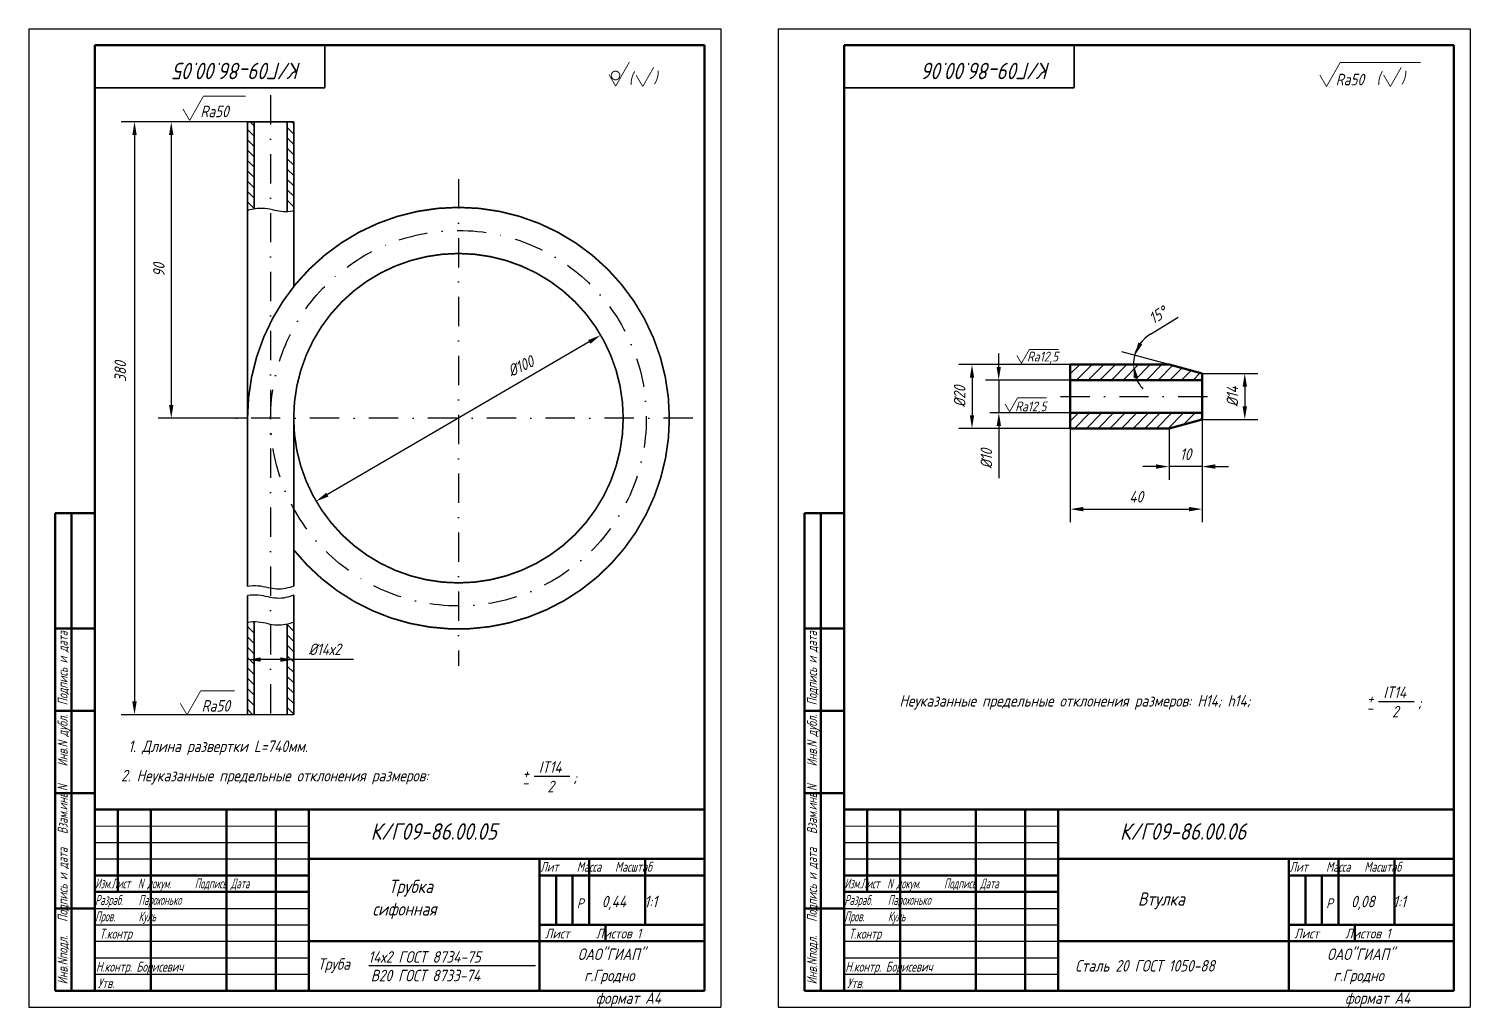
# Model space of a CAD drawing. Header units: inches. Extents: x 0 to 1932, y 0 to 841.
# Drawn here: x 1494.7 to 1932.1, y 7.7 to 304.7 of the extents above; entities that cross this region are included whole.
import ezdxf

# ---------------------------------------------------------------- set-up
doc = ezdxf.new("R2010")
doc.units = ezdxf.units.IN
doc.header["$LTSCALE"] = 0.7
doc.header["$MEASUREMENT"] = 0
doc.linetypes.add('DASHDOT', pattern=[25.4, 12.7, -6.35, 0, -6.35])
doc.styles.add('ROMANC', font='romanc', dxfattribs={"width": 0.8, "oblique": 15, "height": 3.5})
doc.styles.get("Standard").update_dxf_attribs({"font": 'romand.shx', "width": 0.8, "oblique": 15, "height": 3.5})
doc.dimstyles.get("Standard").update_dxf_attribs({"dimtxt": 3.5, "dimasz": 4, "dimexe": 4, "dimexo": 0, "dimgap": 2, "dimtad": 1, "dimdec": 0, "dimdsep": 46, "dimtxsty": 'Standard', "dimcen": 0.09, "dimadec": 0, "dimazin": 0, "dimtfac": 1, "dimtdec": 0, "dimtmove": 0, "dimatfit": 3, "dimfxl": 0, "dimtolj": 1, "dimtzin": 0, "dimlwd": 25, "dimlwe": 25, "dimarcsym": 0})

# ---------------------------------------------------------------- blocks, each defined once
blk = doc.blocks.new('*X74')
at = {"color": 0}
for p, q in [((599.41, 718.85), (601.41, 720.85)), ((599.41, 715.71), (601.41, 717.71)), ((611.41, 721.42), (611.64, 721.64)), ((611.41, 718.28), (613.41, 720.28)), ((599.41, 712.57), (601.41, 714.57)), ((611.41, 715.14), (613.41, 717.14)), ((611.41, 711.99), (613.41, 713.99)), ((599.41, 709.42), (601.41, 711.42)), ((611.41, 708.85), (613.41, 710.85)), ((599.41, 706.28), (601.41, 708.28)), ((599.41, 703.14), (601.41, 705.14)), ((611.41, 705.71), (613.41, 707.71)), ((611.41, 702.56), (613.41, 704.56)), ((599.41, 699.99), (601.41, 701.99)), ((611.41, 699.42), (613.41, 701.42)), ((599.41, 696.85), (601.41, 698.85)), ((599.41, 693.71), (601.41, 695.71)), ((611.41, 696.28), (613.41, 698.28)), ((611.79, 693.51), (613.41, 695.14))]:
    blk.add_line(p, q, dxfattribs=at)
blk = doc.blocks.new('*X73')
at = {"color": 0}
for p, q in [((599.41, 872.86), (600.06, 873.51)), ((599.41, 869.72), (601.41, 871.72)), ((611.41, 872.29), (612.63, 873.51)), ((611.41, 869.15), (613.41, 871.15)), ((599.41, 866.58), (601.41, 868.58)), ((611.41, 866.01), (613.41, 868.01)), ((599.41, 863.43), (601.41, 865.43)), ((599.41, 860.29), (601.41, 862.29)), ((611.41, 862.86), (613.41, 864.86)), ((611.41, 859.72), (613.41, 861.72)), ((599.41, 857.15), (601.41, 859.15)), ((611.41, 856.58), (613.41, 858.58)), ((599.41, 854.01), (601.41, 856.01)), ((611.41, 853.43), (613.41, 855.43)), ((599.41, 850.86), (601.41, 852.86)), ((599.41, 847.72), (601.41, 849.72)), ((611.41, 850.29), (613.41, 852.29)), ((611.41, 847.15), (613.41, 849.15)), ((601.06, 846.22), (601.41, 846.58))]:
    blk.add_line(p, q, dxfattribs=at)
blk = doc.blocks.new('*D254')
at = {"color": 0, "lineweight": 25}
for p, q in [((1561.06, 276.49), (1533.91, 276.49)), ((1537.91, 272.49), (1537.91, 190.49)), ((1561.06, 186.49), (1533.91, 186.49))]:
    blk.add_line(p, q, dxfattribs=at)
for points in [[(1537.24, 272.49), (1538.57, 272.49), (1537.91, 276.49)], [(1537.24, 190.49), (1538.57, 190.49), (1537.91, 186.49)]]:
    blk.add_solid(points, dxfattribs=at)
at = {"layer": 'DEFPOINTS', "color": 0, "lineweight": 25}
for p in [(1561.06, 276.49), (1537.91, 186.49), (1561.06, 186.49)]:
    blk.add_point(p, dxfattribs=at)
at = {"color": 0, "lineweight": 25, "insert": (1534.16, 231.49), "char_height": 3.5, "attachment_point": 5, "rotation": 90}
blk.add_mtext('\\A1;90', dxfattribs=at)
blk = doc.blocks.new('*D414')
at = {"color": 0, "lineweight": 25}
for p, q in [((1835.02, 211.97), (1843.42, 217.15)), ((1840.7, 202.75), (1826.38, 206.59))]:
    blk.add_line(p, q, dxfattribs=at)
for start, end in [(121.662, 165), (122.4436, 143.7218), (165, 180), (201.2782, 222.5564)]:
    blk.add_arc((1840.7, 202.75), 10.83, start, end, dxfattribs=at)
for points in [[(1832.57, 208.87), (1831.37, 209.45), (1830.24, 205.55)], [(1829.95, 198.69), (1831.26, 198.94), (1829.87, 202.75)]]:
    blk.add_solid(points, dxfattribs=at)
at = {"layer": 'DEFPOINTS', "color": 0, "lineweight": 25}
for p in [(1810.73, 202.75), (1829.91, 203.69), (1840.7, 202.75), (1840.7, 202.75), (1850.7, 200.07)]:
    blk.add_point(p, dxfattribs=at)
at = {"color": 0, "lineweight": 25, "insert": (1837.25, 217.75), "char_height": 3.5, "attachment_point": 5, "rotation": 31.662}
blk.add_mtext('\\A1;15°', dxfattribs=at)
blk = doc.blocks.new('*D415')
at = {"color": 0, "lineweight": 25}
for p, q in [((1850.7, 200.07), (1867.68, 200.07)), ((1863.68, 196.07), (1863.68, 190.08)), ((1850.7, 186.08), (1867.68, 186.08))]:
    blk.add_line(p, q, dxfattribs=at)
for points in [[(1863.02, 196.07), (1864.35, 196.07), (1863.68, 200.07)], [(1863.02, 190.08), (1864.35, 190.08), (1863.68, 186.08)]]:
    blk.add_solid(points, dxfattribs=at)
at = {"layer": 'DEFPOINTS', "color": 0, "lineweight": 25}
for p in [(1850.7, 200.07), (1850.7, 186.08), (1863.68, 186.08)]:
    blk.add_point(p, dxfattribs=at)
at = {"color": 0, "lineweight": 25, "insert": (1859.93, 193.07), "char_height": 3.5, "attachment_point": 5, "rotation": 90}
blk.add_mtext('\\A1;%%C14', dxfattribs=at)
blk = doc.blocks.new('*D416')
at = {"color": 0, "lineweight": 25}
for p, q in [((1850.7, 186.08), (1850.7, 167.81)), ((1840.7, 183.4), (1840.7, 167.81)), ((1836.7, 171.81), (1832.7, 171.81)), ((1850.7, 171.81), (1840.7, 171.81)), ((1854.7, 171.81), (1858.7, 171.81))]:
    blk.add_line(p, q, dxfattribs=at)
for points in [[(1836.7, 172.48), (1836.7, 171.14), (1840.7, 171.81)], [(1854.7, 172.48), (1854.7, 171.14), (1850.7, 171.81)]]:
    blk.add_solid(points, dxfattribs=at)
at = {"layer": 'DEFPOINTS', "color": 0, "lineweight": 25}
for p in [(1850.7, 186.08), (1840.7, 183.4), (1840.7, 171.81)]:
    blk.add_point(p, dxfattribs=at)
at = {"color": 0, "lineweight": 25, "insert": (1845.7, 175.56), "char_height": 3.5, "attachment_point": 5}
blk.add_mtext('\\A1;10', dxfattribs=at)
blk = doc.blocks.new('*D417')
at = {"color": 0, "lineweight": 25}
for p, q in [((1850.7, 186.08), (1850.7, 154.88)), ((1810.73, 183.4), (1810.73, 154.88)), ((1814.73, 158.88), (1846.7, 158.88))]:
    blk.add_line(p, q, dxfattribs=at)
for points in [[(1814.73, 159.55), (1814.73, 158.21), (1810.73, 158.88)], [(1846.7, 159.55), (1846.7, 158.21), (1850.7, 158.88)]]:
    blk.add_solid(points, dxfattribs=at)
at = {"layer": 'DEFPOINTS', "color": 0, "lineweight": 25}
for p in [(1850.7, 186.08), (1810.73, 183.4), (1850.7, 158.88)]:
    blk.add_point(p, dxfattribs=at)
at = {"color": 0, "lineweight": 25, "insert": (1830.72, 162.63), "char_height": 3.5, "attachment_point": 5}
blk.add_mtext('\\A1;40', dxfattribs=at)

msp = doc.modelspace()

# ---------------------------------------------------------------- linework, layer by layer
for p, q in [((1494.69, 304.69), (1494.69, 7.69)), ((1494.69, 304.69), (1704.69, 304.69)), ((1704.69, 304.69), (1704.69, 7.69)), ((1722.07, 304.69), (1722.07, 7.69)), ((1722.07, 304.69), (1932.07, 304.69)), ((1932.07, 304.69), (1932.07, 7.69)), ((1575.06, 276.49), (1561.06, 276.49)), ((1494.69, 7.69), (1704.69, 7.69)), ((1722.07, 7.69), (1932.07, 7.69))]:
    msp.add_line(p, q)
at = {"lineweight": 50}
for p, q in [((1514.69, 299.69), (1514.69, 12.69)), ((1514.69, 299.69), (1699.69, 299.69)), ((1699.69, 299.69), (1699.69, 12.69)), ((1742.07, 299.69), (1742.07, 12.69)), ((1742.07, 299.69), (1927.07, 299.69)), ((1927.07, 299.69), (1927.07, 12.69)), ((1840.7, 202.75), (1810.73, 202.75)), ((1810.73, 202.75), (1810.73, 183.4)), ((1850.7, 200.07), (1840.7, 202.75)), ((1810.73, 198.08), (1850.7, 198.08)), ((1810.73, 188.08), (1850.7, 188.08)), ((1850.7, 186.08), (1840.7, 183.4)), ((1840.7, 183.4), (1810.73, 183.4)), ((1502.69, 157.69), (1502.69, 12.69)), ((1502.69, 157.69), (1514.69, 157.69)), ((1507.69, 157.69), (1507.69, 12.69)), ((1730.07, 157.69), (1730.07, 12.69)), ((1730.07, 157.69), (1742.07, 157.69)), ((1735.07, 157.69), (1735.07, 12.69)), ((1502.69, 122.69), (1514.69, 122.69)), ((1730.07, 122.69), (1742.07, 122.69)), ((1502.69, 97.69), (1514.69, 97.69)), ((1730.07, 97.69), (1742.07, 97.69)), ((1502.69, 72.69), (1514.69, 72.69)), ((1730.07, 72.69), (1742.07, 72.69)), ((1514.69, 67.69), (1699.69, 67.69)), ((1521.69, 67.69), (1521.69, 42.69)), ((1531.69, 67.69), (1531.69, 12.69)), ((1554.69, 67.69), (1554.69, 12.69)), ((1569.69, 67.69), (1569.69, 12.69)), ((1579.69, 67.69), (1579.69, 12.69)), ((1742.07, 67.69), (1927.07, 67.69)), ((1749.07, 67.69), (1749.07, 42.69)), ((1759.07, 67.69), (1759.07, 12.69)), ((1782.07, 67.69), (1782.07, 12.69)), ((1797.07, 67.69), (1797.07, 12.69)), ((1807.07, 67.69), (1807.07, 12.69)), ((1649.69, 52.69), (1649.69, 12.69)), ((1664.69, 52.69), (1664.69, 32.69)), ((1681.69, 52.69), (1681.69, 32.69)), ((1877.07, 52.69), (1877.07, 12.69)), ((1892.07, 52.69), (1892.07, 32.69)), ((1909.07, 52.69), (1909.07, 32.69)), ((1514.69, 47.69), (1579.69, 47.69)), ((1649.69, 47.69), (1699.69, 47.69)), ((1654.69, 47.69), (1654.69, 32.69)), ((1659.69, 47.69), (1659.69, 32.69)), ((1742.07, 47.69), (1807.07, 47.69)), ((1877.07, 47.69), (1927.07, 47.69)), ((1882.07, 47.69), (1882.07, 32.69)), ((1887.07, 47.69), (1887.07, 32.69)), ((1514.69, 42.69), (1579.69, 42.69)), ((1742.07, 42.69), (1807.07, 42.69)), ((1502.69, 37.69), (1514.69, 37.69)), ((1730.07, 37.69), (1742.07, 37.69)), ((1649.69, 32.69), (1699.69, 32.69)), ((1669.69, 32.69), (1669.69, 27.69)), ((1877.07, 32.69), (1927.07, 32.69)), ((1897.07, 32.69), (1897.07, 27.69)), ((1502.69, 12.69), (1699.69, 12.69)), ((1730.07, 12.69), (1927.07, 12.69))]:
    msp.add_line(p, q, dxfattribs=at)
at = {"linetype": 'DASHDOT'}
for p, q in [((1568.06, 284.53), (1568.06, 92.86)), ((1625.06, 259.05), (1625.06, 111.34)), ((1807.73, 193.08), (1853.98, 193.08)), ((1696.17, 186.49), (1545.04, 186.49))]:
    msp.add_line(p, q, dxfattribs=at)
at = {"lineweight": 25}
for p, q in [((1561.06, 276.49), (1522.76, 276.49)), ((1526.76, 272.49), (1526.76, 100.49)), ((1789.01, 202.08), (1789.01, 206.08)), ((1810.73, 202.75), (1776.9, 202.75)), ((1810.73, 199.91), (1813.57, 202.75)), ((1812.65, 198.08), (1817.32, 202.75)), ((1816.19, 198.08), (1820.74, 202.63)), ((1819.72, 198.08), (1824.4, 202.75)), ((1823.26, 198.08), (1827.93, 202.75)), ((1826.79, 198.08), (1831.47, 202.75)), ((1830.33, 198.08), (1835, 202.75)), ((1833.87, 198.08), (1838.54, 202.75)), ((1837.4, 198.08), (1841.78, 202.46)), ((1840.94, 198.08), (1844.57, 201.71)), ((1780.9, 198.75), (1780.9, 187.4)), ((1810.73, 198.08), (1785.01, 198.08)), ((1789.01, 198.08), (1789.01, 188.08)), ((1820.7, 198.08), (1818.7, 198.08)), ((1844.47, 198.08), (1847.36, 200.96)), ((1848.01, 198.08), (1850.15, 200.22)), ((1810.73, 188.08), (1786.3, 188.08)), ((1810.73, 185.58), (1813.23, 188.08)), ((1811.98, 183.4), (1816.66, 188.08)), ((1815.65, 183.4), (1820.33, 188.08)), ((1820.7, 188.08), (1816.73, 188.08)), ((1816.73, 188.01), (1816.79, 188.08)), ((1819.19, 183.4), (1823.87, 188.08)), ((1822.72, 183.4), (1827.4, 188.08)), ((1826.26, 183.4), (1830.94, 188.08)), ((1829.79, 183.4), (1834.47, 188.08)), ((1833.33, 183.4), (1838.01, 188.08)), ((1836.86, 183.4), (1841.54, 188.08)), ((1840.4, 183.4), (1845.08, 188.08)), ((1845.12, 184.58), (1848.61, 188.08)), ((1789.01, 184.08), (1789.01, 168.25)), ((1849.95, 185.87), (1850.7, 186.63)), ((1810.73, 183.4), (1776.9, 183.4)), ((1561.06, 96.49), (1561.06, 117.2)), ((1575.06, 96.49), (1575.06, 117.2)), ((1593.24, 113.2), (1565.06, 113.2)), ((1561.06, 96.49), (1522.76, 96.49)), ((1904.28, 100.51), (1915.11, 100.51)), ((1648, 77.79), (1658.83, 77.79)), ((1514.69, 57.69), (1579.69, 57.69)), ((1742.07, 57.69), (1807.07, 57.69)), ((1514.69, 52.69), (1579.69, 52.69)), ((1742.07, 52.69), (1807.07, 52.69)), ((1514.69, 37.69), (1579.69, 37.69)), ((1742.07, 37.69), (1807.07, 37.69)), ((1514.69, 32.69), (1579.69, 32.69)), ((1742.07, 32.69), (1807.07, 32.69)), ((1514.69, 27.69), (1579.69, 27.69)), ((1742.07, 27.69), (1807.07, 27.69)), ((1514.69, 22.69), (1579.69, 22.69)), ((1742.07, 22.69), (1807.07, 22.69)), ((1514.69, 17.69), (1579.69, 17.69)), ((1597.82, 20.37), (1648.4, 20.37)), ((1742.07, 17.69), (1807.07, 17.69))]:
    msp.add_line(p, q, dxfattribs=at)
at = {"color": 0, "linetype": 'ByBlock'}
for p, q in [((1568.06, 276.49), (1522.79, 276.49)), ((1664.75, 209.65), (1585.29, 163.29)), ((1561.06, 186.49), (1536.25, 186.49)), ((1561.06, 96.49), (1561.06, 111.82)), ((1575.06, 96.49), (1575.06, 111.82)), ((1568.06, 96.49), (1522.79, 96.49)), ((1557.31, 96.49), (1536.25, 96.49))]:
    msp.add_line(p, q, dxfattribs=at)
at = {"linetype": 'Continuous', "lineweight": 50}
msp.add_line((1850.7, 200.08), (1850.7, 186.08), dxfattribs=at)
at = {"lineweight": 15}
for p, q in [((1514.69, 62.69), (1579.69, 62.69)), ((1742.07, 62.69), (1807.07, 62.69))]:
    msp.add_line(p, q, dxfattribs=at)
at = {"color": 1, "lineweight": 50}
for p, q in [((1579.69, 52.69), (1699.69, 52.69)), ((1807.07, 52.69), (1927.07, 52.69)), ((1579.69, 27.69), (1699.69, 27.69)), ((1807.07, 27.69), (1927.07, 27.69))]:
    msp.add_line(p, q, dxfattribs=at)
for points, const_width in [([(1584.55, 286.81), (1584.55, 299.81)], 0.5), ([(1811.92, 286.81), (1811.92, 299.81)], 0.5), ([(1672.78, 287.3), (1676.95, 294.64)], 0.25), ([(1680.99, 287.16), (1684.33, 293.05)], 0.25), ([(1888.47, 287.16), (1892.64, 294.5)], 0.25), ([(1892.64, 294.5), (1917, 294.5)], 0.3), ([(1907.85, 287.16), (1911.19, 293.05)], 0.25), ([(1670.75, 290.8), (1672.78, 287.3)], 0.25), ([(1678.95, 290.66), (1680.99, 287.16)], 0.25), ([(1886.44, 290.66), (1888.47, 287.16)], 0.25), ([(1905.81, 290.66), (1907.85, 287.16)], 0.25), ([(1514.55, 286.81), (1584.55, 286.81)], 0.5), ([(1543.49, 276.87), (1547.65, 284.21)], 0.25), ([(1547.65, 284.21), (1560.53, 284.21)], 0.3), ([(1741.92, 286.81), (1811.92, 286.81)], 0.5), ([(1541.45, 280.37), (1543.49, 276.87)], 0.25), ([(1561.06, 276.49), (1561.06, 135.44)], 0.5), ([(1561.06, 276.49), (1575.06, 276.49)], 0.5), ([(1563.06, 276.49), (1563.06, 250)], 0.5), ([(1573.06, 276.49), (1573.06, 249.17)], 0.5), ([(1575.06, 276.49), (1575.06, 226.44)], 0.5), ([(1794.49, 205.54), (1795.9, 203.13)], 0.25), ([(1795.9, 203.13), (1798.31, 207.38)], 0.25), ([(1798.31, 207.38), (1807.18, 207.38)], 0.3), ([(1792.31, 188.44), (1794.72, 192.69)], 0.25), ([(1794.72, 192.69), (1803.59, 192.69)], 0.3), ([(1790.91, 190.86), (1792.31, 188.44)], 0.25), ([(1575.06, 186.49), (1575.06, 135.52)], 0.5), ([(1561.06, 132.64), (1561.06, 96.49)], 0.5), ([(1575.06, 132.72), (1575.06, 96.49)], 0.5), ([(1563.06, 124.63), (1563.06, 96.53)], 0.5), ([(1573.06, 123.95), (1573.06, 96.53)], 0.5), ([(1542.7, 96.43), (1546.86, 103.77)], 0.25), ([(1546.86, 103.77), (1557.16, 103.77)], 0.3), ([(1540.66, 99.93), (1542.7, 96.43)], 0.25), ([(1575.06, 96.49), (1561.06, 96.49)], 0.5)]:
    msp.add_lwpolyline(points, dxfattribs=dict(const_width=const_width))
for points, const_width in [([(1674.01, 290.53, 1.02775), (1671.45, 290.53, 1.02775)], 0.3), ([(1674.01, 290.53, -1.02775), (1671.45, 290.53, -1.02775)], 0.3), ([(1689.06, 186.49, 1), (1561.06, 186.49, 1)], 0.5), ([(1675.06, 186.49, 1), (1575.06, 186.49, 1)], 0.5), ([(1675.06, 186.49, -1), (1575.06, 186.49, -1)], 0.5), ([(1689.06, 186.49, -0.709188), (1575.06, 146.54, -1)], 0.5)]:
    msp.add_lwpolyline(points, format="xyb", dxfattribs=dict(const_width=const_width))
for points in [[(1575.06, 249.47, -0.005268), (1574.67, 249.38, -0.069654), (1571.88, 249.18, -0.045006), (1569.35, 249.58, 0.037919), (1566.35, 250.1, 0.090658), (1561.71, 249.7, 0.007944), (1561.06, 249.52)], [(1575.06, 135.52, -0.033613), (1572.62, 134.82, -0.069654), (1569.83, 134.62, -0.045006), (1567.3, 135.02, 0.037919), (1564.3, 135.54, 0.062844), (1561.06, 135.44, 0.070612)], [(1575.06, 132.72, -0.033613), (1572.62, 132.02, -0.069654), (1569.83, 131.82, -0.045006), (1567.3, 132.22, 0.037919), (1564.3, 132.74, 0.062844), (1561.06, 132.64, 0.070612)], [(1575.06, 124.54, -0.033613), (1572.62, 123.85, -0.069654), (1569.83, 123.65, -0.045006), (1567.3, 124.05, 0.037919), (1564.3, 124.57, 0.062844), (1561.06, 124.47, 0.070612)]]:
    msp.add_lwpolyline(points, format="xyb")
at = {"linetype": 'DASHDOT'}
msp.add_circle((1625.06, 186.49), 57, dxfattribs=at)
at = {"lineweight": 25}
for points in [[(1527.43, 272.49), (1526.1, 272.49), (1526.76, 276.49)], [(1780.23, 198.75), (1781.56, 198.75), (1780.9, 202.75)], [(1788.34, 202.08), (1789.67, 202.08), (1789.01, 198.08)], [(1788.38, 184.08), (1789.71, 184.08), (1789.05, 188.08)], [(1780.23, 187.4), (1781.56, 187.4), (1780.9, 183.4)], [(1565.06, 113.87), (1565.06, 112.54), (1561.06, 113.2)], [(1571.06, 113.87), (1571.06, 112.54), (1575.06, 113.2)], [(1527.43, 100.49), (1526.1, 100.49), (1526.76, 96.49)]]:
    msp.add_solid(points, dxfattribs=at)
at = {"color": 0, "linetype": 'ByBlock'}
for points in [[(1665.09, 209.07), (1664.42, 210.23), (1668.21, 211.67)], [(1585.63, 162.71), (1584.96, 163.86), (1581.84, 161.27)]]:
    msp.add_solid(points, dxfattribs=at)
at = {"layer": 'DEFPOINTS', "color": 0, "linetype": 'ByBlock'}
for p in [(1557.31, 276.49), (1579.93, 208.02), (1539.25, 186.49), (1557.31, 186.49), (1674.95, 186.49), (1670.19, 164.95), (1561.06, 108.82), (1525.79, 96.49), (1557.31, 96.49), (1557.31, 96.49), (1561.06, 96.49), (1575.06, 96.49)]:
    msp.add_point(p, dxfattribs=at)

# ---------------------------------------------------------------- block references
at = {"xscale": -1}
for name in ['*X73', '*X74']:
    msp.add_blockref(name, (2174.48, -597.02), dxfattribs=at)

# ---------------------------------------------------------------- texts
at = {"style": 'ROMANC', "oblique": 15, "width": 0.8}
for s, p in [('(', (1676.8, 287.99)), (')', (1684.3, 288.13)), ('(', (1903.66, 287.99)), (')', (1911.16, 288.13))]:
    msp.add_text(s, height=3.5, dxfattribs=at).set_placement(p)
at = {"lineweight": 35, "char_height": 5, "width": 116.2188, "attachment_point": 1, "rotation": 180}
for s, insert in [('К/Г09-86.00.05 ', (1577.42, 289.39)), ('К/Г09-86.00.06 ', (1804.8, 289.39))]:
    msp.add_mtext(s, dxfattribs=dict(at, insert=insert))
at = {"lineweight": 25}
for s, insert, char_height, width, attachment_point in [('Ra50', (1891.26, 291.04), 3.5, 29.1251, 1), ('Ra50', (1546.74, 281.36), 3.5, 29.1251, 1), ('Ra12,5', (1797.58, 206.7), 3, 25.3892, 1), ('Ra12,5', (1794, 191.55), 3, 25.3892, 1), ('IT14', (1905.73, 105.03), 3.5, 19.7907, 1), ('Ra50', (1555.71, 100.92), 3.5, 29.1251, 3), (' Неуказанные предельные отклонения размеров: H14; h14; ', (1757.02, 102.44), 3.5, 158.004, 1), ('+', (1900.78, 103.21), 3.5, 4.3989, 1), ('-', (1900.55, 100.28), 3.5, 6.6548, 1), ('2', (1908.34, 99.16), 3.5, 17.1446, 1), (';', (1916.17, 101.88), 3.5, 9.0235, 1), ('1. Длина развертки L=740мм.', (1524.85, 88.65), 3.5, 98.3226, 1), ('2. Неуказанные предельные отклонения размеров:  ', (1522.69, 79.73), 3.5, 158.004, 1), ('+', (1644.5, 80.5), 3.5, 4.3989, 1), ('IT14', (1649.45, 82.32), 3.5, 19.7907, 1), ('-', (1644.27, 77.57), 3.5, 6.6548, 1), ('2', (1652.06, 76.44), 3.5, 17.1446, 1), (';', (1659.88, 79.16), 3.5, 9.0235, 1), ('{\\W0.7;Лит    Масса   Масштаб}', (1649.89, 51.8), 3, 48.3624, 1), ('{\\W0.7;Лит    Масса   Масштаб}', (1877.26, 51.8), 3, 48.3624, 1), ('{\\W0.6; Изм.Лист  N докум.      Подпись Дата\\P Разраб.    Парохонько\\P Пров.      Куль}', (1513.61, 46.74), 3, 75.9719, 1), ('{\\W0.6; Изм.Лист  N докум.      Подпись Дата\\P Разраб.    Парохонько\\P Пров.      Куль}', (1740.99, 46.74), 3, 75.9719, 1), ('Р', (1660.97, 40.72), 3, 4.7355, 1), ('0,44   1:1', (1668.54, 41.52), 3.5, 30.5998, 1), ('Р', (1888.34, 40.72), 3, 4.7355, 1), ('0,08   1:1', (1895.91, 41.52), 3.5, 30.5998, 1), ('{\\W0.7;Т.контр}', (1516.13, 31.48), 3, 65.7648, 1), ('Лист     Листов 1', (1651.3, 31.56), 3, 49.4707, 1), ('{\\W0.7;Т.контр}', (1743.5, 31.48), 3, 65.7648, 1), ('Лист     Листов 1', (1878.67, 31.56), 3, 49.4707, 1), ('Труба', (1582.38, 22.55), 3.5, 36.5786, 1), ('14х2 ГОСТ 8734-75', (1597.7, 24.69), 3.5, 73.1572, 1), ('Сталь 20 ГОСТ 1050-88', (1812.21, 22), 3.5, 67.3789, 1), ('{\\W0.7; Н.контр. Борисевич}', (1513.68, 21.47), 3, 40.546, 1), ('В20 ГОСТ 8733-74', (1598.46, 19.05), 3.5, 72.5735, 1), ('г.Гродно', (1663.19, 19.07), 3.5, 35.0627, 1), ('{\\W0.7; Н.контр. Борисевич}', (1741.05, 21.47), 3, 40.546, 1), ('г.Гродно', (1890.56, 19.07), 3.5, 35.0627, 1), ('{\\W0.7;Утв.     }', (1515.61, 16.48), 3, 39.2217, 1), ('{\\W0.7;Утв.     }', (1742.99, 16.48), 3, 39.2217, 1), ('формат А4', (1666.71, 12.2), 3.5, 32.7454, 1), ('формат А4', (1894.09, 12.2), 3.5, 32.7454, 1)]:
    msp.add_mtext(s, dxfattribs=dict(at, insert=insert, char_height=char_height, width=width, attachment_point=attachment_point))
for s, insert, char_height, width, attachment_point, rotation in [('%%C100', (1646.79, 205.61), 3.5, 21.8071, 3, 25.642), ('{\\W0.7; Инв.Nподл.   Подпись и дата   Взам.инв.N    Инв.N дубл.  Подпись и дата}', (1503.45, 13.21), 3, 144.2887, 1, 90), ('{\\W0.7; Инв.Nподл.   Подпись и дата   Взам.инв.N    Инв.N дубл.  Подпись и дата}', (1730.83, 13.21), 3, 144.2887, 1, 90)]:
    msp.add_mtext(s, dxfattribs=dict(at, insert=insert, char_height=char_height, width=width, attachment_point=attachment_point, rotation=rotation))
at = {"lineweight": 25, "char_height": 3.5, "attachment_point": 5, "rotation": 90}
for s, insert in [('380', (1522.44, 200.64)), ('\\A1;%%C20', (1777.15, 193.07)), ('\\A1;%%C10', (1785.26, 174.16))]:
    msp.add_mtext(s, dxfattribs=dict(at, insert=insert))
at = {"lineweight": 25, "insert": (1584.47, 116.33), "char_height": 3.5, "attachment_point": 5}
msp.add_mtext('\\A1;%%C14х2', dxfattribs=at)
at = {"lineweight": 35, "attachment_point": 1}
for s, insert, char_height, width in [('К/Г09-86.00.05', (1598.42, 63.53), 5, 116.2188), ('К/Г09-86.00.06', (1825.8, 63.53), 5, 116.2188), ('ОАО"ГИАП"', (1661.27, 25.51), 3.5, 36.171), ('ОАО"ГИАП"', (1888.65, 25.51), 3.5, 36.171)]:
    msp.add_mtext(s, dxfattribs=dict(at, insert=insert, char_height=char_height, width=width))
at = {"lineweight": 30, "char_height": 4, "width": 61.9449, "attachment_point": 1}
for s, insert in [('Трубка ', (1603.89, 46.35)), ('сифонная', (1598.96, 39.5)), ('Втулка', (1831.26, 42.53))]:
    msp.add_mtext(s, dxfattribs=dict(at, insert=insert))

# ---------------------------------------------------------------- dimensions: what is measured, and where the dimension line sits
at = {"lineweight": 25}
dim = msp.add_linear_dim(base=(1537.91, 186.49), p1=(1561.06, 276.49), p2=(1561.06, 186.49), angle=90, dimstyle='Standard', dxfattribs=at)
dim.commit()
dim.dimension.update_dxf_attribs({"geometry": '*D254', "text_midpoint": (1534.16, 231.49)})
dim = msp.add_angular_dim_2l(base=(1829.91, 203.69), line1=((1840.7, 202.75), (1810.73, 202.75)), line2=((1850.7, 200.07), (1840.7, 202.75)), dimstyle='Standard', dxfattribs=at)
dim.commit()
dim.dimension.update_dxf_attribs({"geometry": '*D414', "text_midpoint": (1837.25, 217.75)})
dim = msp.add_linear_dim(base=(1863.68, 186.08), p1=(1850.7, 200.07), p2=(1850.7, 186.08), angle=90, text='%%C14', dimstyle='Standard', dxfattribs=at)
dim.commit()
dim.dimension.update_dxf_attribs({"geometry": '*D415', "text_midpoint": (1859.93, 193.07)})
for base, p1, p2, picture, middle in [((1850.7, 158.88), (1810.73, 183.4), (1850.7, 186.08), '*D417', (1830.72, 162.63)), ((1840.7, 171.81), (1850.7, 186.08), (1840.7, 183.4), '*D416', (1845.7, 175.56))]:
    dim = msp.add_linear_dim(base=base, p1=p1, p2=p2, dimstyle='Standard', dxfattribs=at)
    dim.commit()
    dim.dimension.update_dxf_attribs({"geometry": picture, "text_midpoint": middle})

doc.saveas('drawing.dxf')
